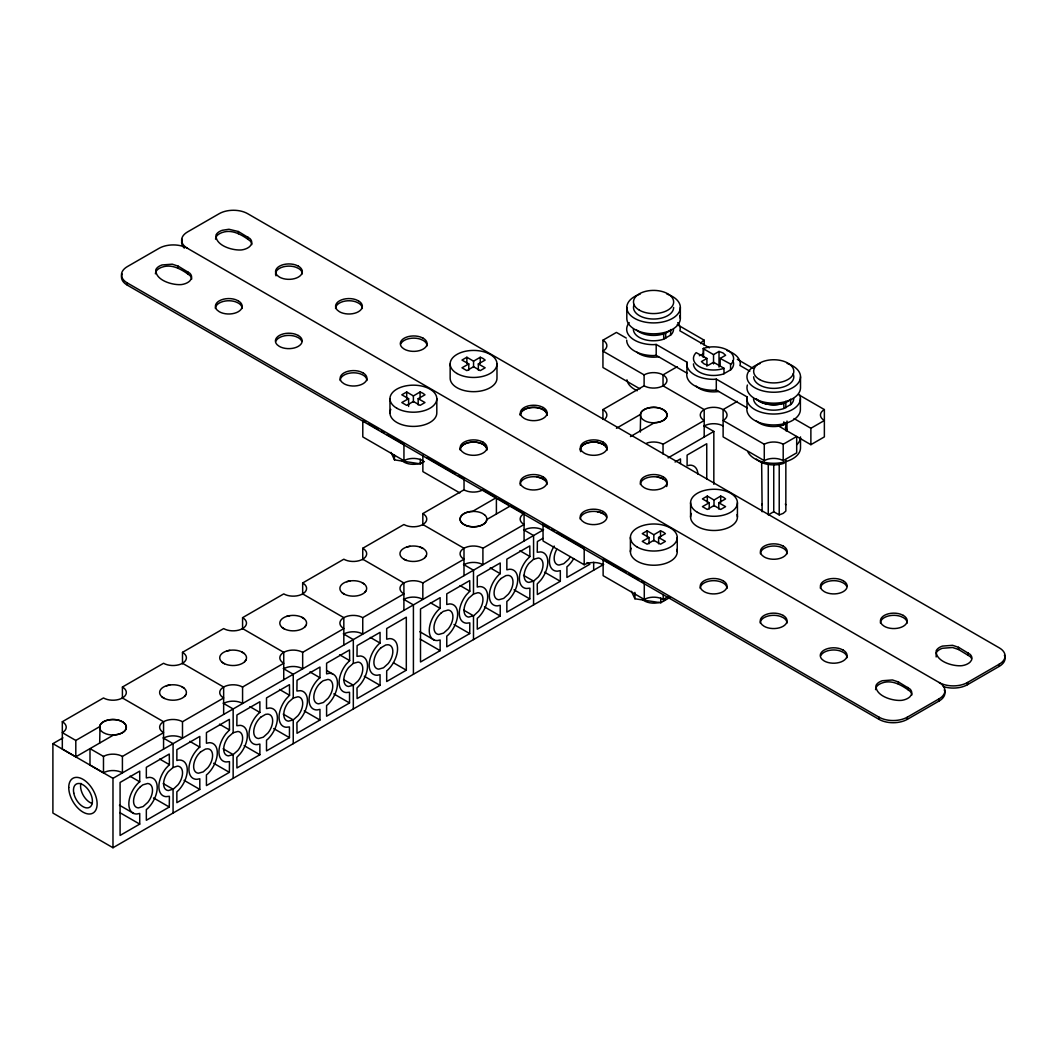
<?xml version="1.0" encoding="UTF-8"?>
<svg xmlns="http://www.w3.org/2000/svg" width="1058" height="1058" viewBox="0 0 1058 1058"><rect width="100%" height="100%" fill="white"/><g stroke="black" fill="none" stroke-linecap="round" stroke-linejoin="round"><path stroke-width="1.5" d="M169.28 807.029L169.399 796.304L165.974 796.648A20.076 11.585 -60 0 1 165.974 768.253L169.399 764.643L169.28 754.037L146.335 767.288L146.335 777.934L149.218 777.379A20.076 11.585 -60 0 1 157.192 788.488A20.076 11.585 -60 0 1 147.67 808.497L146.335 809.582L146.335 820.281L169.28 807.029L153.542 797.944M229.374 772.34L229.48 761.615L226.055 761.958A20.076 11.585 -60 0 1 226.055 733.564L229.48 729.954L229.374 719.347L206.429 732.599L206.429 743.245L209.312 742.69A20.076 11.585 -60 0 1 217.287 753.799A20.076 11.585 -60 0 1 207.765 773.808L206.429 774.892L206.429 785.591L229.374 772.34L213.637 763.254M469.712 633.583L469.818 622.858L466.393 623.188A20.076 11.585 -60 0 1 466.393 594.808L469.818 591.197L469.712 580.591L446.767 593.842L446.767 604.488L449.65 603.92A20.076 11.585 -60 0 1 457.625 615.029A20.076 11.585 -60 0 1 448.103 635.051L446.767 636.136L446.767 646.835L469.712 633.583L453.975 624.498M529.793 598.894L529.913 588.169L526.487 588.499A20.076 11.585 -60 0 1 526.487 560.118L529.913 556.508L529.793 545.902L506.848 559.153L506.848 569.799L509.731 569.23A20.076 11.585 -60 0 1 517.706 580.339A20.076 11.585 -60 0 1 508.184 600.362L506.848 601.447L506.848 612.146L529.793 598.894L514.056 589.809M629.206 322.664A26.767 15.447 0 0 0 653.46 344.657L656.198 344.445L687.145 362.299L686.774 363.886A26.767 15.447 0 0 0 713.542 379.346L716.292 379.134L747.226 397.001L746.869 409.512A26.767 15.447 0 0 0 773.623 424.959A26.767 15.447 0 0 0 800.39 409.512L800.39 398.575M687.145 362.299L686.774 374.823A26.767 15.447 0 0 0 713.542 390.27L716.292 390.058L747.226 407.925M747.226 397.001L746.869 398.575A26.767 15.447 0 0 0 777.114 413.903A26.767 15.447 0 0 0 799.478 394.581M155.394 273.824L155.843 271.827A13.384 7.71 -0.1 0 1 162.086 267.145C172.163 263.587 182.002 269.631 189.818 275.424A13.384 7.71 -0.1 0 1 191.604 279.272M215.541 239.174L216.004 237.177A13.384 7.71 -0.1 0 1 222.246 232.496C232.31 228.938 242.163 234.982 249.966 240.774A13.384 7.71 -0.1 0 1 251.751 244.623M875.561 689.604L876.024 687.607A13.384 7.71 -0.1 0 1 882.266 682.926C892.33 679.368 902.183 685.425 909.986 691.205A13.384 7.71 -0.1 0 1 911.771 695.066M99.677 743.047L100.06 725.1A13.384 7.723 0 0 1 114.846 719.546A13.384 7.723 0 0 1 126.325 727.282L125.823 729.279A13.384 7.723 0 0 1 116.248 734.675L113.894 734.834L75.806 756.827L62.316 749.038L62.316 721.728L103.486 697.963A13.384 7.723 0 0 0 122.411 697.963L163.567 721.728A13.384 7.723 0 0 1 182.492 721.728L223.648 697.963A13.384 7.723 0 0 1 223.648 687.039L182.492 663.273A13.384 7.723 0 0 1 163.567 663.273L122.411 687.039L122.411 698.505M486.733 519.584L486.336 521.144A13.384 7.723 0 0 1 476.761 526.54L473.296 526.778A13.384 7.723 0 0 1 460.071 518.949L460.574 516.965A13.384 7.723 0 0 1 470.149 511.556L472.516 511.398L496.4 497.604L496.4 513.99M640.302 430.897L640.685 412.951A13.384 7.723 0 0 1 650.26 407.555L653.738 407.317A13.384 7.723 0 0 1 666.95 415.133L666.447 417.13A13.384 7.723 0 0 1 656.873 422.526L654.518 422.684L630.475 436.57M761.654 504.759L762.157 504.044M184.542 696.442L185.917 694.59M244.623 661.753L245.998 659.901M304.704 627.063L306.079 625.212M364.798 592.374L366.174 590.523M424.88 557.685L426.255 555.834M289.561 695.265L286.149 698.875A20.076 11.585 -60 0 0 286.149 727.256L289.456 726.939L289.456 737.651L266.51 750.902L266.51 740.203L267.846 739.119A20.076 11.585 -60 0 0 277.368 719.096A20.076 11.585 -60 0 0 269.393 708L266.51 708.556L266.51 697.91L289.456 684.658L289.561 695.265L279.55 689.485M349.656 660.576L346.231 664.186A20.076 11.585 -60 0 0 346.231 692.567L349.537 692.249L349.537 702.962L326.591 716.213L326.591 705.514L327.927 704.43A20.076 11.585 -60 0 0 337.449 684.407A20.076 11.585 -60 0 0 329.474 673.298L326.591 673.867L326.591 663.221L349.537 649.969L349.656 660.576L339.631 654.796M139.722 781.809L138.373 782.894A20.076 11.585 -60 0 0 128.864 802.916A20.076 11.585 -60 0 0 136.839 814.012L139.722 813.457L139.722 824.103L120.083 835.436L120.083 782.444L139.722 771.11L139.722 781.809L130.002 776.202M199.803 747.12L198.468 748.204A20.076 11.585 -60 0 0 188.946 768.227A20.076 11.585 -60 0 0 196.92 779.323L199.803 778.767L199.803 789.413L176.858 802.665L176.858 791.82L178.643 790.207A20.076 11.585 -60 0 0 187.266 769.973A20.076 11.585 -60 0 0 178.352 760.094L176.858 760.517L176.858 749.672L199.803 736.421L199.803 747.12L189.792 741.341M259.884 712.431L258.549 713.515A20.076 11.585 -60 0 0 249.027 733.525A20.076 11.585 -60 0 0 257.001 744.634L259.884 744.078L259.884 754.724L236.939 767.976L236.833 757.369L240.245 753.759A20.076 11.585 -60 0 0 240.245 725.365L236.833 725.709L236.939 714.983L259.884 701.732L259.884 712.431L249.873 706.638M319.966 677.742L318.63 678.826A20.076 11.585 -60 0 0 309.108 698.835A20.076 11.585 -60 0 0 317.083 709.944L319.966 709.389L319.966 720.035L297.02 733.287L296.914 722.68L300.34 719.07A20.076 11.585 -60 0 0 300.34 690.676L296.914 691.019L297.02 680.294L319.966 667.043L319.966 677.742L309.954 671.949M380.06 643.052L378.724 644.137A20.076 11.585 -60 0 0 369.202 664.146A20.076 11.585 -60 0 0 377.177 675.255L380.06 674.7L380.06 685.346L357.115 698.597L356.996 687.991L360.421 684.381A20.076 11.585 -60 0 0 360.421 655.986L356.996 656.33L357.115 645.605L380.06 632.353L380.06 643.052L370.34 637.432M440.141 608.363L438.805 609.448A20.076 11.585 -60 0 0 429.284 629.457A20.076 11.585 -60 0 0 437.258 640.566L440.141 640.011L440.141 650.657L420.502 661.991L420.502 608.998L440.141 597.664L440.141 608.363L430.421 602.743M500.222 573.661L498.887 574.759A20.076 11.585 -60 0 0 489.365 594.768A20.076 11.585 -60 0 0 497.339 605.877L500.222 605.321L500.222 615.968L477.277 629.219L477.277 618.361L479.076 616.761A20.076 11.585 -60 0 0 487.685 596.527A20.076 11.585 -60 0 0 478.785 586.635L477.277 587.058L477.277 576.226L500.222 562.975L500.222 573.661L490.211 567.881M673.523 329.197A20.076 11.585 0 0 1 670.838 334.989L663.498 339.234A20.076 11.585 0 0 1 633.385 329.197M732.93 360.897A20.076 11.585 0 0 1 730.919 369.678L723.579 373.924A20.076 11.585 0 0 1 693.466 363.886M793.698 398.575A20.076 11.585 0 0 1 791.014 404.381L783.661 408.613A20.076 11.585 0 0 1 753.56 398.575M233.157 732.731L228.422 736.937A13.384 7.723 -60 0 0 228.422 755.862L233.157 754.592L237.891 750.386A13.384 7.723 -60 0 0 237.891 731.462L233.157 732.731L233.157 708.966L223.145 703.186M293.238 698.042L288.503 702.234A13.384 7.723 -60 0 0 288.503 721.159L293.238 719.903L297.972 715.697A13.384 7.723 -60 0 0 297.972 696.772L293.238 698.042L293.238 674.277L283.227 668.497M353.319 663.353L348.598 667.545A13.384 7.723 -60 0 0 348.598 686.47L353.319 685.214L358.054 681.008A13.384 7.723 -60 0 0 358.054 662.083L353.319 663.353L353.319 639.587L343.308 633.808M533.576 559.285L528.855 563.478A13.384 7.723 -60 0 0 528.855 582.403L533.576 581.133L538.31 576.941A13.384 7.723 -60 0 0 538.31 558.016L533.576 559.285L533.576 535.52L523.565 529.741M173.076 767.473L168.341 771.626A13.384 7.723 -60 0 0 168.341 790.551L173.446 789.056L178.128 784.666A13.384 7.723 -60 0 0 177.466 766.137L173.076 767.473L173.076 743.655L163.051 737.876M473.495 594.027L468.76 598.167A13.384 7.723 -60 0 0 468.76 617.092L473.865 615.597L478.547 611.22A13.384 7.723 -60 0 0 477.899 592.692L473.495 594.027L473.495 570.209L463.483 564.43M413.4 402.172L413.4 395.93L420.079 391.989L422.856 393.219L424.985 394.819L418.174 398.681L418.174 404.923M473.561 367.43L473.561 361.188L480.253 357.247L483.03 358.477L485.159 360.077L478.335 363.939L478.335 370.181M653.831 541.008L653.831 534.753L660.523 530.825L663.287 532.055L665.416 533.655L658.605 537.517L658.605 543.759M714.005 506.266L714.005 500.024L720.696 496.083L723.46 497.313L725.59 498.913L718.779 502.775L718.779 509.017M639.852 388.815L602.941 367.51L602.941 340.2L616.43 332.41L626.27 338.084M391.01 452.401L394.475 459.873L420.317 463.867L424.377 461.526M670.838 329.527L670.481 335.201M703.147 357.181L703.504 348.386A20.076 11.585 0 0 1 727.732 350.238A20.076 11.585 0 0 1 730.919 364.216L720.167 358.424L720.167 366.227M182.492 663.816L182.492 652.35L223.648 628.584A13.384 7.723 0 0 0 242.573 628.584L283.742 652.35A13.384 7.723 0 0 1 302.667 652.35L343.824 628.584A13.384 7.723 0 0 1 343.824 617.66L302.667 593.895A13.384 7.723 0 0 1 283.742 593.895L242.573 617.66L242.573 629.126M302.667 594.437L302.667 582.971L343.824 559.206A13.384 7.723 0 0 0 362.749 559.206L403.905 582.971A13.384 7.723 0 0 1 422.83 582.971L463.999 559.206A13.384 7.723 0 0 1 463.999 548.269L422.83 524.517A13.384 7.723 0 0 1 403.905 524.517L362.749 548.269L362.749 559.748M422.83 525.059L422.83 513.58L463.999 489.828A13.384 7.723 0 0 0 482.911 489.828M602.941 419.404L602.941 409.578L644.11 385.813A13.384 7.723 0 0 0 663.035 385.813L704.192 409.578A13.384 7.723 0 0 1 723.117 409.578L737.307 401.379M677.226 366.69L663.035 374.889A13.384 7.723 0 0 0 644.11 374.889L602.941 351.124A13.384 7.723 0 0 0 602.941 340.2M703.504 353.848L699.351 355.7M706.916 366.227L706.916 358.424L701.441 361.585L704.086 363.886L708.067 365.407L713.542 362.246L723.989 368.277L723.989 373.752M703.147 348.598L713.542 354.602L719.017 351.441L722.998 352.962L725.629 355.263L720.167 358.424M603.682 564.43L112.981 847.736L52.9 813.047L52.9 743.655L62.911 737.876M62.316 721.728A13.384 7.723 0 0 1 62.316 732.652L75.806 740.441L99.677 726.661M616.43 428.278L640.302 414.498M486.561 519.676L510.591 505.803M122.411 756.417L122.411 772.803A13.384 7.723 0 0 0 103.486 772.803L89.996 765.013L89.996 748.628L103.486 756.417A13.384 7.723 0 0 1 122.411 756.417L163.567 732.652A13.384 7.723 0 0 1 163.567 721.728L163.567 749.038M223.648 714.348L223.648 687.039A13.384 7.723 0 0 1 242.573 687.039L283.742 663.273A13.384 7.723 0 0 1 283.742 652.35L283.742 679.659M343.824 644.97L343.824 617.66A13.384 7.723 0 0 1 362.749 617.66L403.905 593.895A13.384 7.723 0 0 1 403.905 582.971L403.905 610.281M463.999 575.592L463.999 548.269A13.384 7.723 0 0 1 482.911 548.269L524.08 524.517A13.384 7.723 0 0 1 524.08 513.58L524.08 540.903M646.874 443.038A13.384 7.723 0 0 1 663.035 444.267L704.192 420.502A13.384 7.723 0 0 1 704.192 409.578L704.192 436.888M52.9 743.655L112.981 778.344L543.6 529.741M668.061 457.889L713.833 431.452L713.833 484.313M542.767 538.416L537.371 541.537L537.252 552.263L540.678 551.919A20.076 11.585 -60 0 1 540.678 580.313L537.252 583.923L537.371 594.517L560.317 581.278L560.317 570.632L557.434 571.188A20.076 11.585 -60 0 1 554.194 546.06M675.083 462.015L680.479 458.908L680.479 463.483M783.198 444.267L796.687 436.478L796.687 452.864L783.198 460.653A13.384 7.723 0 0 0 764.273 460.653L723.117 436.888L723.117 409.578A13.384 7.723 0 0 1 723.117 420.502L764.273 444.267A13.384 7.723 0 0 1 783.198 444.267L783.198 460.653M794.016 418.545L810.878 428.278L824.367 420.502A13.384 7.723 0 0 1 824.367 409.578L798.816 394.819M406.312 670.19L386.686 681.524L386.686 670.825L388.021 669.74A20.076 11.585 -60 0 0 397.53 649.718A20.076 11.585 -60 0 0 389.569 638.609L386.686 639.177L386.686 628.531L406.312 617.198L406.312 670.19L393.444 662.758M778.437 425.938L810.878 444.677L824.367 436.888L824.367 409.578M785.843 460.256L785.843 511.067L783.211 513.368L779.217 514.889L773.742 511.741L768.267 514.889L768.267 464.092M603.126 559.285L603.126 575.671L644.282 599.436A13.384 7.723 0 0 1 663.207 599.436L668.603 596.328M631.441 591.29L634.906 598.762L660.761 602.756L670.217 597.294M127.33 282.962L878.947 717.139A20.076 11.572 -0.1 0 0 907.328 717.165L939.028 698.862A20.076 11.572 -0.1 0 0 939.094 682.489L187.478 248.313A20.076 11.572 -0.1 0 0 159.097 248.299L127.357 266.603A20.076 11.572 -0.1 0 0 127.33 282.962L127.33 285.157L878.947 719.321A20.076 11.572 -0.1 0 0 907.328 719.347L939.028 701.044A20.076 11.572 -0.1 0 0 944.278 689.869M939.094 682.489A20.076 11.572 -0.1 0 0 967.488 682.516L999.188 664.212A20.076 11.572 -0.1 0 0 999.255 647.84L247.638 213.663A20.076 11.572 -0.1 0 0 219.257 213.65L187.517 231.953A20.076 11.572 -0.1 0 0 187.478 248.313M943.247 686.523A20.076 11.572 -0.1 0 0 967.488 684.698L999.188 666.395A20.076 11.572 -0.1 0 0 1004.426 655.219M468.787 370.181L468.787 363.939L461.976 367.8L466.869 370.631L473.561 366.703L480.253 370.631L485.159 367.8L478.335 363.939M408.613 406.484L408.613 398.681L401.802 402.543L406.708 405.373L413.4 401.445L420.079 405.373L424.985 402.543L418.174 398.681M709.23 509.017L709.23 502.775L702.419 506.637L707.313 509.467L714.005 505.526L720.696 509.467L725.59 506.637L718.779 502.775M649.057 543.759L649.057 537.517L642.246 541.379L647.139 544.209L653.831 540.268L660.523 544.209L665.416 541.379L658.605 537.517M473.561 361.188L466.869 357.247L461.976 360.077L468.787 363.939M413.4 395.93L406.708 391.989L401.802 394.819L408.613 398.681M663.498 333.773L663.908 339.049M723.989 368.277L723.579 368.462A20.076 11.585 0 0 1 699.351 366.623A20.076 11.585 0 0 1 696.164 352.631L706.916 358.424M756.245 420.767A20.076 11.585 0 0 0 783.661 425.012L784.071 422.089M714.005 500.024L707.313 496.083L702.419 498.913L709.23 502.775M784.19 463.153L783.78 463.338A20.076 11.585 0 0 1 756.364 459.093M653.831 534.753L647.139 530.825L642.246 533.655L649.057 537.517M406.814 546.999A13.384 7.723 0 0 1 426.744 553.837A13.384 7.723 0 0 1 406.536 560.383A13.384 7.723 0 0 1 406.814 546.999L410.068 546.259M346.733 581.688A13.384 7.723 0 0 1 366.663 588.526A13.384 7.723 0 0 1 346.455 595.072A13.384 7.723 0 0 1 346.733 581.688L349.973 580.948M286.652 616.378A13.384 7.723 0 0 1 306.582 623.215A13.384 7.723 0 0 1 286.374 629.761A13.384 7.723 0 0 1 286.652 616.378L289.892 615.637M226.571 651.067A13.384 7.723 0 0 1 246.501 657.904A13.384 7.723 0 0 1 226.28 664.45A13.384 7.723 0 0 1 226.571 651.067L229.811 650.326M166.476 685.756A13.384 7.723 0 0 1 186.406 692.593A13.384 7.723 0 0 1 166.199 699.14A13.384 7.723 0 0 1 166.476 685.756L169.73 685.015M687.145 373.236L656.198 355.369L653.46 355.581A26.767 15.447 0 0 1 626.693 340.121M597.281 442.31L603.205 444.334A13.384 7.71 -0.1 0 1 607.12 449.795M657.375 476.999L660.576 477.806M537.199 476.999L540.413 477.806M597.281 511.702L600.494 512.495M238.394 231.53L228.938 229.269L222.246 230.3A13.384 7.71 -0.1 0 0 216.004 234.995C215.144 245.575 232.813 250.839 241.819 249.9A13.384 7.71 -0.1 0 0 249.953 246.302L251.288 244.438A13.384 7.71 -0.1 0 0 249.966 238.579L238.394 231.53L238.394 233.712M660.457 477.766L663.221 478.983M178.233 266.18L172.242 264.183L162.086 264.95A13.384 7.71 -0.1 0 0 155.843 269.631C154.997 280.225 172.652 285.488 181.672 284.549A13.384 7.71 -0.1 0 0 189.792 280.952L191.141 279.087A13.384 7.71 -0.1 0 0 189.818 273.228L178.233 266.18L178.247 268.362M958.561 647.311L952.57 645.314L942.413 646.094A13.384 7.71 -0.1 0 0 936.171 650.776C935.325 661.356 952.98 666.619 962 665.68A13.384 7.71 -0.1 0 0 970.12 662.083L971.469 660.232A13.384 7.71 -0.1 0 0 970.146 654.373L958.561 647.311L958.574 649.506L970.146 656.555A13.384 7.71 -0.1 0 1 971.482 658.42M958.574 649.506L952.57 647.509L942.413 648.276A13.384 7.71 -0.1 0 0 936.171 652.958L936.171 656.952M540.281 477.766L543.058 478.983M600.296 512.416L603.073 513.633M898.414 681.96L892.423 679.963L882.266 680.744A13.384 7.71 -0.1 0 0 876.011 685.425C875.164 696.005 892.833 701.269 901.839 700.33A13.384 7.71 -0.1 0 0 909.973 696.733L911.308 694.881A13.384 7.71 -0.1 0 0 909.986 689.023L898.414 681.96L898.414 684.156M420.291 547.198L423.028 548.454M403.799 559.193L406.536 560.449M463.708 610.162L473.495 615.782L473.495 639.587M163.289 783.608L173.076 789.228L173.076 813.047M677.226 324.621L704.192 340.2L704.192 345.106M737.307 359.31L752.926 368.329M709.389 347.831L679.858 330.784L680.215 329.197A26.767 15.447 0 0 0 677.715 322.664M749.791 371.16L739.939 365.473L740.309 363.886A26.767 15.447 0 0 0 726.925 350.515M703.821 425.673L713.833 431.452M365.632 422.168L362.788 420.529L362.788 436.914L403.944 460.68A13.384 7.723 0 0 1 422.869 460.68M368.462 423.808L378.394 429.535M381.237 431.175L384.08 432.815M386.911 434.454L403.944 444.294L403.944 460.68M427.128 457.678L455.522 474.063M458.352 475.703L462.611 478.163M484.26 490.595L495.726 497.286M498.569 498.926L508.501 504.653M511.345 506.293L515.987 508.911M517.018 509.572L522.731 512.813M544.46 525.416L548.718 527.876M551.562 529.516L554.392 531.156M557.235 532.796L582.786 547.541M604.541 560.105L625.833 572.391M628.677 574.031L638.609 579.771M641.452 581.411L644.282 583.051L644.282 599.436M587.018 562.552L589.875 564.205L566.929 577.456L566.929 566.757L568.278 565.673A20.076 11.585 -60 0 0 573.727 558.545M459.78 492.909L422.869 471.604L422.869 455.218M603.126 564.747A13.384 7.723 0 0 0 584.201 564.747L543.045 540.982L543.045 523.498M519.888 550.715L529.913 556.508M544.579 572.193L560.317 581.278M523.565 575.354L533.576 581.133L533.576 604.898M460.111 585.59L469.818 591.197M484.485 606.882L500.222 615.968M403.402 599.119L413.414 604.898L413.414 674.277M419.854 631.745L434.164 639.997M420.119 639.098L440.141 650.657M364.322 676.26L380.06 685.346M343.546 679.553L353.319 685.214L353.319 708.966M326.843 670.574L332.569 673.867M333.799 693.876L349.537 702.962M304.228 710.95L319.966 720.035M283.227 714.11L293.238 719.903L293.238 743.668M273.718 728.565L289.456 737.651M219.469 724.175L229.48 729.954M244.147 745.639L259.884 754.724M223.145 748.8L233.157 754.592L233.157 778.357M159.679 759.036L169.399 764.643M184.066 780.328L199.803 789.413M119.435 805.191L133.744 813.457M119.686 812.544L139.722 824.103M602.386 443.897L604.713 445.392M542.291 478.586L544.632 480.081M362.048 582.654L364.375 584.148M342.276 592.877L344.604 594.371M301.953 617.343L304.294 618.837M282.195 627.566L284.523 629.06M241.872 652.032L244.2 653.527M222.114 662.255L224.441 663.75M181.791 686.721L184.118 688.229M162.019 696.944L164.347 698.439M785.843 428.292L785.327 427.591A13.384 7.723 0 0 1 786.702 429.522L786.993 430.884L786.993 421.044M785.327 504.044L785.843 504.759M762.157 511.768L761.654 461.896M999.188 664.212L999.188 666.395M968.017 652.773L968.017 654.955M967.488 682.516L967.488 684.698M939.028 698.862L939.028 701.044M907.857 687.422L907.87 689.604M907.328 717.165L907.328 719.347M878.947 717.139L878.947 719.321M247.85 236.992L247.85 239.174M187.689 271.628L187.689 273.824M810.878 428.278L810.878 444.677M800.509 376.793L800.509 387.717A26.767 15.447 0 0 1 771.401 403.111A26.767 15.447 0 0 1 747.384 385.033M800.509 438.475L800.509 447.838A26.767 15.447 0 0 1 777.233 463.166A26.767 15.447 0 0 1 747.887 451.845M790.643 399.117L790.643 404.579M785.843 401.26L785.843 407.819M785.843 422.565L785.843 430.765M784.071 408.441L783.661 403.151A20.076 11.585 0 0 1 756.245 398.906A20.076 11.585 0 0 0 790.194 399.831M783.661 422.274L783.661 425.012M779.217 464.092L779.217 514.889M773.742 464.211L773.742 511.741M764.273 444.267L764.273 460.653M737.426 502.775L737.426 516.978M730.562 364.428L730.562 369.89M720.696 496.083L720.696 502.325M719.017 351.441L719.017 367.06M716.292 379.134L716.292 390.058M713.542 354.602L713.542 363.965M707.313 496.083L707.313 502.325M706.744 479.076L706.744 443.738L687.105 455.085L687.105 465.718L689.988 465.163A20.076 11.585 -60 0 1 697.949 474.143M703.504 348.386L703.504 356.982M690.583 502.775L690.583 516.978M680.334 307.442L680.334 318.379M677.252 537.517L677.252 551.721M665.667 333.548L665.667 338.467M663.207 594.517L663.207 599.436M663.035 386.355L663.035 374.889A13.384 7.723 0 0 1 663.035 385.813M663.035 444.267L663.035 454.094M660.761 597.995L660.761 602.756M660.523 530.825L660.523 537.067M656.198 344.445L656.198 355.369M647.139 530.825L647.139 537.067M644.11 374.889L644.11 386.355M634.906 592.401L634.906 598.762M630.409 537.517L630.409 551.721M626.812 307.442L626.812 318.379A26.767 15.447 0 0 0 655.907 333.773A26.767 15.447 0 0 0 679.924 315.694M593.67 562.287L593.67 570.209M584.201 548.361L584.201 564.747M496.982 363.939L496.982 378.142A23.421 13.516 0 0 1 473.561 391.672A23.421 13.516 0 0 1 450.153 378.142L450.153 363.939M482.911 548.269L482.911 564.668A13.384 7.723 0 0 0 463.999 564.668M480.253 357.247L480.253 363.502M466.869 357.247L466.869 363.502M464.039 478.983L464.039 490.449M436.809 398.681L436.809 412.885A23.421 13.516 0 0 1 410.332 426.295A23.421 13.516 0 0 1 390.772 409.393M422.83 582.971L422.83 599.357A13.384 7.723 0 0 0 403.905 599.357M420.317 459.106L420.317 463.867M420.079 391.989L420.079 398.231M406.708 391.989L406.708 398.231M394.475 455.099L394.475 459.873M389.979 398.681L389.979 412.885M362.749 617.66L362.749 634.046A13.384 7.723 0 0 0 343.824 634.046M302.667 652.35L302.667 668.735A13.384 7.723 0 0 0 283.742 668.735M242.573 687.039L242.573 703.425A13.384 7.723 0 0 0 223.648 703.425M182.492 721.728L182.492 738.114A13.384 7.723 0 0 0 163.567 738.114M112.981 778.344L112.981 847.736M103.486 756.417L103.486 772.803M75.806 740.441L75.806 756.827M184.304 248.114A20.076 11.572 -0.1 0 1 182.307 239.32M820.413 588.393A13.384 7.71 -0.1 0 1 840.502 581.702L843.266 582.932A13.384 7.71 -0.1 0 1 846.717 586.396M760.398 553.744A13.384 7.71 -0.1 0 1 780.487 547.052L783.251 548.282A13.384 7.71 -0.1 0 1 787.165 553.744M580.353 449.795A13.384 7.71 -0.1 0 1 600.441 443.117M520.338 415.146A13.384 7.71 -0.1 0 1 540.426 408.467L543.19 409.684A13.384 7.71 -0.1 0 1 547.105 415.146M400.77 343.85A13.384 7.71 -0.1 0 1 420.396 339.168L423.16 340.385A13.384 7.71 -0.1 0 1 427.075 345.847M276.006 275.821A13.384 7.71 -0.1 0 1 280.806 267.7A13.384 7.71 -0.1 0 1 295.645 267.132L298.409 268.362A13.384 7.71 -0.1 0 1 302.323 273.824M335.571 308.473A13.384 7.71 -0.1 0 1 355.66 301.781L358.424 303.011A13.384 7.71 -0.1 0 1 362.339 308.473M880.428 623.043A13.384 7.71 -0.1 0 1 900.517 616.351L903.281 617.581A13.384 7.71 -0.1 0 1 907.195 623.043M640.368 484.445A13.384 7.71 -0.1 0 1 655.576 476.801A13.384 7.71 -0.1 0 1 666.633 486.521M127.33 285.157A20.076 11.572 -0.1 0 1 122.159 273.969M760.252 623.043A13.384 7.71 -0.1 0 1 780.341 616.351L783.105 617.581A13.384 7.71 -0.1 0 1 787.02 623.043M700.237 588.393A13.384 7.71 -0.1 0 1 720.326 581.702L723.103 582.932A13.384 7.71 -0.1 0 1 727.005 588.393M520.232 485.027A13.384 7.723 0 0 1 533.153 476.722A13.384 7.723 0 0 1 546.96 484.538M460.19 449.795A13.384 7.71 -0.1 0 1 480.266 443.117L483.043 444.334A13.384 7.71 -0.1 0 1 486.945 449.795M340.16 380.496A13.384 7.71 -0.1 0 1 360.236 373.818L363.013 375.035A13.384 7.71 -0.1 0 1 366.914 380.496M215.396 308.473A13.384 7.71 -0.1 0 1 235.484 301.781L238.262 303.011A13.384 7.71 -0.1 0 1 242.163 308.473M275.873 341.126A13.384 7.71 -0.1 0 1 295.499 336.431L298.277 337.661A13.384 7.71 -0.1 0 1 301.728 341.126M820.73 655.696A13.384 7.71 -0.1 0 1 840.356 651.001L843.12 652.231A13.384 7.71 -0.1 0 1 847.035 657.692M580.207 519.094A13.384 7.71 -0.1 0 1 591.938 511.437A13.384 7.71 -0.1 0 1 606.565 517.177M800.509 436.914A26.767 15.447 0 0 1 796.925 444.638M793.13 373.805A20.076 11.585 0 0 1 776.36 388.286A20.076 11.585 0 0 1 753.666 376.793M787.126 363.41A26.767 15.447 0 0 1 794.241 386.725A26.767 15.447 0 0 1 753.243 386.725A26.767 15.447 0 0 1 760.358 363.41M637.286 390.733A26.767 15.447 0 0 1 626.918 379.809M673.642 307.442A20.076 11.585 0 0 1 650.948 318.934A20.076 11.585 0 0 1 634.178 304.453M670.957 329.633A20.076 11.585 0 0 1 636.189 329.633M666.95 294.071A26.767 15.447 0 0 1 674.078 317.387A26.767 15.447 0 0 1 633.068 317.387A26.767 15.447 0 0 1 640.196 294.071M658.658 356.784A20.076 11.585 0 0 1 637.009 352.235M718.739 391.473A20.076 11.585 0 0 1 696.164 386.077M704.192 425.964A13.384 7.723 0 0 1 723.117 425.964M602.941 409.578A13.384 7.723 0 0 1 605.07 418.902M700.727 343.652A13.384 7.723 0 0 1 704.192 340.2M737.069 514.624A23.421 13.516 0 0 1 712.986 530.481A23.421 13.516 0 0 1 691.377 513.474M422.856 462.055A13.384 7.723 0 0 1 401.802 460.455M676.895 549.366A23.421 13.516 0 0 1 652.812 565.223A23.421 13.516 0 0 1 631.216 548.216M665.416 599.291A13.384 7.723 0 0 1 663.287 600.891M659.491 602.425A13.384 7.723 0 0 1 642.246 599.291M520.205 414.974A13.384 7.723 0 0 1 537.199 407.621L540.413 408.414A13.384 7.723 0 0 1 546.96 415.159M460.111 449.663A13.384 7.723 0 0 1 477.118 442.31L480.332 443.104A13.384 7.723 0 0 1 486.878 449.848M580.697 451.66A13.384 7.723 0 0 1 592.083 442.085A13.384 7.723 0 0 1 607.041 449.848M524.12 530.058A13.384 7.723 0 0 1 543.045 530.058M242.573 617.66A13.384 7.723 0 0 1 242.573 628.584M302.667 582.971A13.384 7.723 0 0 1 302.667 593.895M422.83 513.58A13.384 7.723 0 0 1 422.83 524.517M362.749 548.269A13.384 7.723 0 0 1 362.749 559.206M182.492 652.35A13.384 7.723 0 0 1 182.492 663.273M122.411 687.039A13.384 7.723 0 0 1 122.411 697.963M92.377 803.538A13.384 7.723 60 0 1 80.924 783.383M640.407 432.034A13.384 7.723 0 0 1 640.606 430.024M570.407 556.574A13.384 7.723 -60 0 1 568.463 559.457L563.742 563.716L559.008 565.065A13.384 7.723 -60 0 1 556.839 549.155M140.463 786.663L138.188 789.096A13.384 7.723 -60 0 0 138.4 807.902L143.147 806.553L147.869 802.295A13.384 7.723 -60 0 0 147.644 783.489L142.896 784.838L140.463 786.663M200.544 751.974L198.269 754.407A13.384 7.723 -60 0 0 198.494 773.213L203.242 771.864L207.95 767.605A13.384 7.723 -60 0 0 207.738 748.8L205.437 749.077L200.544 751.974M260.625 717.284L258.364 719.718A13.384 7.723 -60 0 0 258.575 738.524L263.323 737.175L268.031 732.916A13.384 7.723 -60 0 0 267.819 714.11L265.532 714.388L260.625 717.284M320.706 682.595L318.445 685.029A13.384 7.723 -60 0 0 318.656 703.835L323.404 702.486L328.125 698.227A13.384 7.723 -60 0 0 327.901 679.421L323.153 680.77L320.706 682.595M380.801 647.906L378.526 650.339A13.384 7.723 -60 0 0 378.751 669.145L383.499 667.783L388.207 663.538A13.384 7.723 -60 0 0 387.995 644.732L385.694 644.996L380.801 647.906M440.882 613.217L438.607 615.65A13.384 7.723 -60 0 0 438.832 634.456L443.58 633.094L448.288 628.836A13.384 7.723 -60 0 0 448.076 610.043L443.328 611.392L440.882 613.217M500.963 578.528L498.702 580.961A13.384 7.723 -60 0 0 498.913 599.754L503.661 598.405L508.382 594.146A13.384 7.723 -60 0 0 508.157 575.354L505.869 575.618L500.963 578.528M298.409 266.18L295.645 264.95A13.384 7.71 -0.1 0 0 279.484 266.18A13.384 7.71 -0.1 0 0 277.341 275.49L279.457 277.09A13.384 7.71 -0.1 0 0 298.382 277.09A13.384 7.71 -0.1 0 0 298.409 266.18M358.424 300.829L355.66 299.599A13.384 7.71 -0.1 0 0 339.499 300.829A13.384 7.71 -0.1 0 0 337.357 310.139L339.473 311.74A13.384 7.71 -0.1 0 0 358.397 311.74A13.384 7.71 -0.1 0 0 358.424 300.829M423.16 338.203L420.396 336.973A13.384 7.71 -0.1 0 0 404.235 338.203A13.384 7.71 -0.1 0 0 402.093 347.513L404.222 349.114A13.384 7.71 -0.1 0 0 423.147 349.114A13.384 7.71 -0.1 0 0 423.16 338.203M543.19 407.502L540.426 406.272A13.384 7.71 -0.1 0 0 524.265 407.502A13.384 7.71 -0.1 0 0 522.123 416.812L524.252 418.413A13.384 7.71 -0.1 0 0 543.164 418.413A13.384 7.71 -0.1 0 0 543.19 407.502M603.205 442.151L600.441 440.921A13.384 7.71 -0.1 0 0 584.281 442.151A13.384 7.71 -0.1 0 0 582.138 451.462L584.254 453.062A13.384 7.71 -0.1 0 0 603.179 453.062A13.384 7.71 -0.1 0 0 603.205 442.151M663.221 476.801L660.457 475.571A13.384 7.71 -0.1 0 0 644.296 476.801A13.384 7.71 -0.1 0 0 642.153 486.111L644.269 487.712A13.384 7.71 -0.1 0 0 663.194 487.712A13.384 7.71 -0.1 0 0 663.221 476.801M238.248 300.829L235.484 299.599A13.384 7.71 -0.1 0 0 219.323 300.829A13.384 7.71 -0.1 0 0 217.181 310.139L219.31 311.74A13.384 7.71 -0.1 0 0 238.235 311.74A13.384 7.71 -0.1 0 0 238.248 300.829M783.251 546.1L780.487 544.87A13.384 7.71 -0.1 0 0 764.326 546.1A13.384 7.71 -0.1 0 0 762.183 555.41L764.299 557.011A13.384 7.71 -0.1 0 0 783.224 557.011A13.384 7.71 -0.1 0 0 783.251 546.1M298.263 335.479L295.499 334.249A13.384 7.71 -0.1 0 0 279.338 335.479A13.384 7.71 -0.1 0 0 277.196 344.789L279.325 346.389A13.384 7.71 -0.1 0 0 298.25 346.389A13.384 7.71 -0.1 0 0 298.263 335.479M843.266 580.749L840.502 579.519A13.384 7.71 -0.1 0 0 824.341 580.749A13.384 7.71 -0.1 0 0 822.198 590.06L824.314 591.66A13.384 7.71 -0.1 0 0 843.239 591.66A13.384 7.71 -0.1 0 0 843.266 580.749M363.013 372.852L360.236 371.623A13.384 7.71 -0.1 0 0 344.088 372.852A13.384 7.71 -0.1 0 0 341.932 382.163L344.062 383.763A13.384 7.71 -0.1 0 0 362.987 383.763A13.384 7.71 -0.1 0 0 363.013 372.852M903.281 615.399L900.503 614.169A13.384 7.71 -0.1 0 0 884.356 615.399A13.384 7.71 -0.1 0 0 882.213 624.709L884.329 626.31A13.384 7.71 -0.1 0 0 903.254 626.31A13.384 7.71 -0.1 0 0 903.281 615.399M483.043 442.151L480.266 440.921A13.384 7.71 -0.1 0 0 464.118 442.151A13.384 7.71 -0.1 0 0 461.962 451.462L464.092 453.062A13.384 7.71 -0.1 0 0 483.017 453.062A13.384 7.71 -0.1 0 0 483.043 442.151M543.045 476.801L540.281 475.571A13.384 7.71 -0.1 0 0 524.133 476.801A13.384 7.71 -0.1 0 0 521.978 486.111L524.107 487.712A13.384 7.71 -0.1 0 0 543.032 487.712A13.384 7.71 -0.1 0 0 543.045 476.801M603.06 511.45L600.296 510.221A13.384 7.71 -0.1 0 0 584.135 511.45A13.384 7.71 -0.1 0 0 581.993 520.761L584.122 522.361A13.384 7.71 -0.1 0 0 603.047 522.361A13.384 7.71 -0.1 0 0 603.06 511.45M723.09 580.749L720.326 579.519A13.384 7.71 -0.1 0 0 704.165 580.749A13.384 7.71 -0.1 0 0 702.023 590.06L704.152 591.66A13.384 7.71 -0.1 0 0 723.077 591.66A13.384 7.71 -0.1 0 0 723.09 580.749M783.105 615.399L780.341 614.169A13.384 7.71 -0.1 0 0 764.18 615.399A13.384 7.71 -0.1 0 0 762.038 624.709L764.167 626.31A13.384 7.71 -0.1 0 0 783.092 626.31A13.384 7.71 -0.1 0 0 783.105 615.399M843.12 650.048L840.356 648.819A13.384 7.71 -0.1 0 0 824.195 650.048A13.384 7.71 -0.1 0 0 822.053 659.359L824.182 660.959A13.384 7.71 -0.1 0 0 843.107 660.959A13.384 7.71 -0.1 0 0 843.12 650.048M122.596 721.9L119.858 720.643A13.384 7.723 0 0 0 102.494 722.469A13.384 7.723 0 0 0 103.38 732.652L106.117 733.895A13.384 7.723 0 0 0 123.469 732.07A13.384 7.723 0 0 0 122.596 721.9M664.794 410.702L662.467 409.208A13.384 7.723 0 0 0 644.825 409.314A13.384 7.723 0 0 0 642.709 419.418L645.036 420.925A13.384 7.723 0 0 0 662.678 420.82A13.384 7.723 0 0 0 664.794 410.702M484.538 514.77L482.21 513.275A13.384 7.723 0 0 0 464.568 513.381A13.384 7.723 0 0 0 462.452 523.498L464.779 524.993A13.384 7.723 0 0 0 482.422 524.887A13.384 7.723 0 0 0 484.538 514.77M759.551 379.531A20.076 11.585 0 0 0 793.13 374.334A20.076 11.585 0 0 0 768.544 360.143A20.076 11.585 0 0 0 759.551 379.531M639.376 310.179A20.076 11.585 0 0 0 672.967 304.982A20.076 11.585 0 0 0 648.382 290.791A20.076 11.585 0 0 0 639.376 310.179M697.447 512.337A23.421 13.516 0 0 0 736.619 506.279A23.421 13.516 0 0 0 707.947 489.722A23.421 13.516 0 0 0 697.447 512.337M457.003 373.5A23.421 13.516 0 0 0 496.189 367.443A23.421 13.516 0 0 0 467.504 350.886A23.421 13.516 0 0 0 457.003 373.5M396.829 408.243A23.421 13.516 0 0 0 436.015 402.185A23.421 13.516 0 0 0 407.33 385.628A23.421 13.516 0 0 0 396.829 408.243M637.273 547.079A23.421 13.516 0 0 0 676.446 541.008A23.421 13.516 0 0 0 647.774 524.451A23.421 13.516 0 0 0 637.273 547.079M68.744 787.496A20.076 11.585 60 0 0 90.036 813.986A20.076 11.585 60 0 0 90.036 785.605A20.076 11.585 60 0 0 68.744 787.496M73.769 793.103A13.384 7.723 60 0 0 89.56 807.333A13.384 7.723 60 0 0 85.5 786.649A13.384 7.723 60 0 0 73.769 793.103"/></g></svg>
